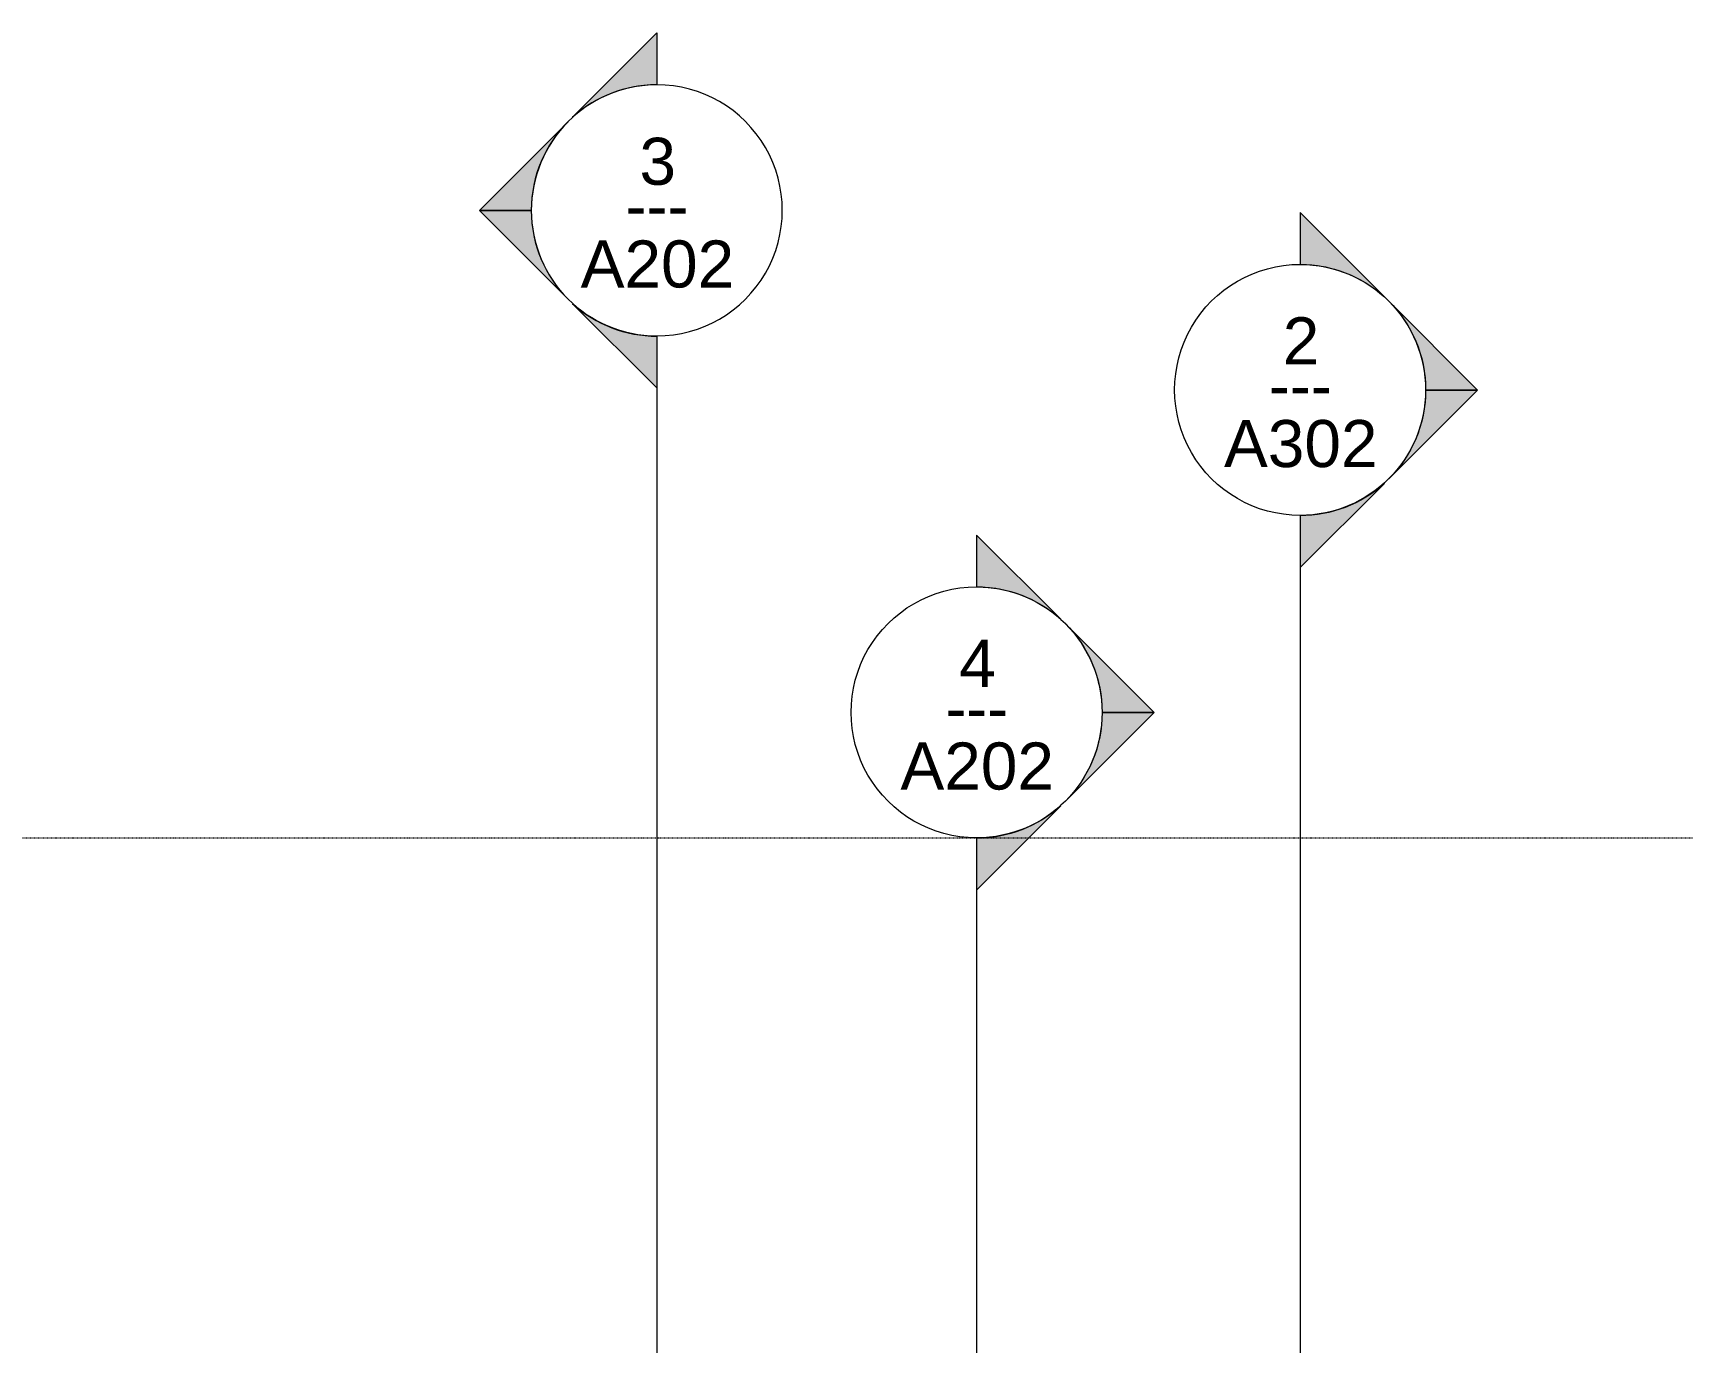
# Model space of a CAD drawing. Header units: inches. Extents: x 9661 to 16493, y -360 to 681.
# Drawn here: x 10934.3 to 11249.6, y 430.6 to 680.9 of the extents above; entities that cross this region are included whole.
import ezdxf

# ---------------------------------------------------------------- set-up
doc = ezdxf.new("R2010")
doc.units = ezdxf.units.IN
doc.header["$MEASUREMENT"] = 0
doc.linetypes.add('Aligning Line 1_8_', pattern=[0.25, 0.125, -0.125])
doc.layers.add('G-ANNO-SYMB', color=111, linetype='Aligning Line 1_8_', lineweight=9)
doc.layers.add('G-ANNO-SYMB-1', color=111, linetype='Continuous', lineweight=9)
doc.styles.add('Arial', font='arial.ttf', dxfattribs={"height": 8.999999999999991})
doc.styles.add('Century Gothic', font='ufonts.com_century-gothic.ttf', dxfattribs={"height": 8.999999999999991})

# ---------------------------------------------------------------- blocks, each defined once
blk = doc.blocks.new('Section - Section Head - Filled-22785-BUILDING SECTION - EAST_WEST - LOOKING NORTH')
at = {"layer": 'G-ANNO-SYMB-1'}
h = blk.add_hatch(color=256, dxfattribs=at)
edge = h.paths.add_edge_path(flags=0)
edge.add_arc((10178.18939611049, 472.9348735142124), 24.03123559096272, 89.99999999999989, 132.0783950246249, ccw=False)
edge.add_line((10178.18939611049, 496.966109105176), (10178.18939611049, 506.8759990111666))
edge.add_line((10178.18939611049, 506.8759990111666), (10162.08494075386, 490.7715436545297))
h = blk.add_hatch(color=256, dxfattribs=at)
edge = h.paths.add_edge_path(flags=0)
edge.add_line((10161.21883336202, 489.9054362626895), (10144.24827061354, 472.9348735142125))
edge.add_line((10144.24827061354, 472.9348735142125), (10154.18939611049, 472.9348735142124))
edge.add_arc((10178.18939611049, 472.9348735142121), 23.99999999999891, 135, 179.9999999999995, ccw=False)
h = blk.add_hatch(color=256, dxfattribs=at)
edge = h.paths.add_edge_path(flags=0)
edge.add_arc((10178.18939611049, 472.9348735142124), 23.99999999999989, 180.0000000000001, 225.0000000000011, ccw=False)
edge.add_line((10154.18939611049, 472.9348735142124), (10144.24827061354, 472.9348735142125))
edge.add_line((10144.24827061354, 472.9348735142125), (10161.21883336202, 455.9643107657353))
h = blk.add_hatch(color=256, dxfattribs=at)
edge = h.paths.add_edge_path(flags=0)
edge.add_line((10162.08494075386, 455.098203373895), (10178.18939611049, 438.9937480172579))
edge.add_line((10178.18939611049, 438.9937480172579), (10178.18939611049, 448.9036379232484))
edge.add_arc((10178.18939611049, 472.9348735142123), 24.03123559096389, 227.9216049753765, 270, ccw=False)
for p, q in [((10162.08494075386, 490.7715436545297), (10178.18939611049, 506.8759990111666)), ((10178.18939611049, 506.8759990111666), (10178.18939611049, 496.966109105176)), ((10144.24827061354, 472.9348735142125), (10161.21883336202, 489.9054362626895)), ((10154.18939611049, 472.9348735142124), (10144.24827061354, 472.9348735142125)), ((10161.21883336202, 455.9643107657353), (10144.24827061354, 472.9348735142125)), ((10144.24827061354, 472.9348735142125), (10154.18939611049, 472.9348735142124)), ((10178.18939611049, 438.9937480172579), (10162.08494075386, 455.098203373895)), ((10178.18939611049, 448.9036379232484), (10178.18939611049, 438.9937480172579))]:
    blk.add_line(p, q, dxfattribs=at)
for centre, radius, start, end in [((10178.18939611049, 472.966109105176), 23.99999999999988, 89.9999999999998, 269.9999999999994), ((10178.18939611049, 472.9348735142124), 24.03123559096272, 89.9999999999996, 132.0783950246245), ((10178.18939611049, 472.966109105176), 24, 269.9999999999996, 90), ((10178.18939611049, 472.9348735142121), 23.99999999999891, 134.9999999999997, 179.9999999999992), ((10178.18939611049, 472.9348735142124), 23.99999999999989, 179.9999999999997, 225.0000000000008), ((10178.18939611049, 472.9348735142123), 24.03123559096389, 227.9216049753762, 269.9999999999996)]:
    blk.add_arc(centre, radius, start, end, dxfattribs=at)

msp = doc.modelspace()

# ---------------------------------------------------------------- linework, layer by layer
at = {"layer": 'G-ANNO-SYMB'}
msp.add_line((12280.123851506, 526.9530956233251), (9756.459851506004, 526.9530956233161), dxfattribs=at)
at = {"layer": 'G-ANNO-SYMB-1'}
for p, q in [((11053.58432371775, 622.9530956233253), (11053.58432371775, -206.4923236136242)), ((11176.61003411764, 588.6144424916752), (11176.61003411764, -152.8226557562058)), ((11114.73832312921, 526.9530956233256), (11114.73832312921, -302.4923236136239))]:
    msp.add_line(p, q, dxfattribs=at)

# ---------------------------------------------------------------- block references
msp.add_blockref('Section - Section Head - Filled-22785-BUILDING SECTION - EAST_WEST - LOOKING NORTH', (875.394927607248, 174.0182221091123), dxfattribs=at)
at = {"layer": 'G-ANNO-SYMB-1', "extrusion": (0, 0, -1)}
for p in [(-21354.79943022812, 139.679568977332), (-21292.9277192397, 78.01822210898248)]:
    msp.add_blockref('Section - Section Head - Filled-22785-BUILDING SECTION - EAST_WEST - LOOKING NORTH', p, dxfattribs=at)

# ---------------------------------------------------------------- texts
at = {"layer": 'G-ANNO-SYMB-1', "char_height": 8.999999999999991, "attachment_point": 1}
for s, insert, width, style in [('3', (11050.26334724199, 660.8617320834927), 8.483999999999991, 'Arial'), ('---', (11047.61203615528, 652.3550391701068), 15.45299999999999, 'Century Gothic'), ('A202', (11039.0192527538, 641.2254878941599), 35.75399999999996, 'Arial'), ('2', (11173.28905764187, 626.5230789518428), 8.483999999999991, 'Arial'), ('---', (11170.63774655516, 618.0163860384569), 15.45299999999999, 'Century Gothic'), ('A302', (11162.04496315368, 606.8868347625098), 35.75399999999996, 'Arial'), ('4', (11111.41734665345, 564.8617320834933), 8.483999999999991, 'Arial'), ('---', (11108.76603556673, 556.3550391701074), 15.45299999999999, 'Century Gothic'), ('A202', (11100.17325216526, 545.2254878941604), 35.75399999999996, 'Arial')]:
    msp.add_mtext(s, dxfattribs=dict(at, insert=insert, width=width, style=style))

doc.saveas('drawing.dxf')
